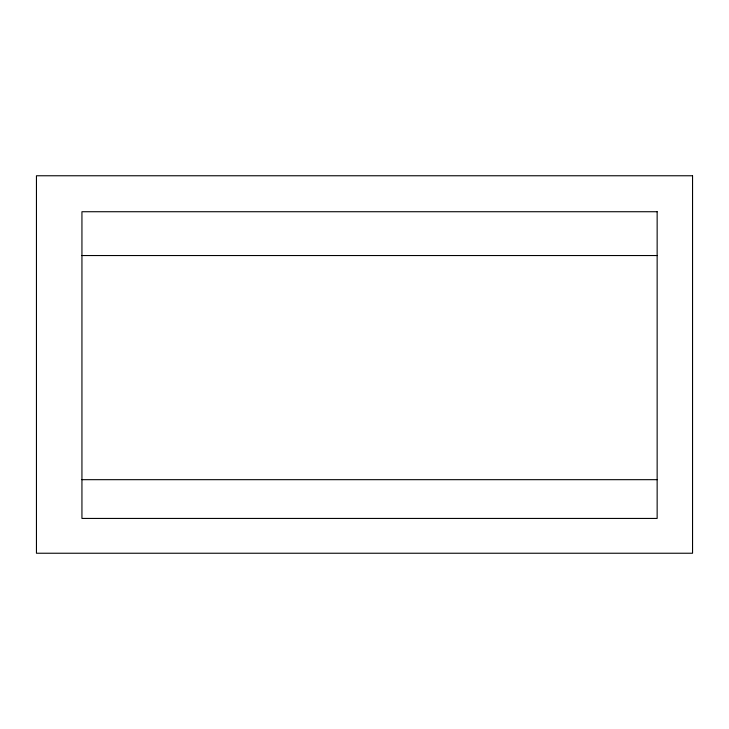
<?xml version="1.0" encoding="UTF-8"?>
<svg xmlns="http://www.w3.org/2000/svg" width="729" height="729" viewBox="0 0 729 729"><rect width="100%" height="100%" fill="white"/><g stroke="black" fill="none" stroke-linecap="round" stroke-linejoin="round"><path stroke-width="1.09" d="M81.94 255.542L657.148 255.542M81.94 479.673L657.148 479.673M692.55 175.762L36.45 175.762L36.45 553.238L692.55 553.238L692.55 175.762M657.148 211.729L81.94 211.729L81.94 518.437L657.148 518.437L657.148 211.729"/></g></svg>
